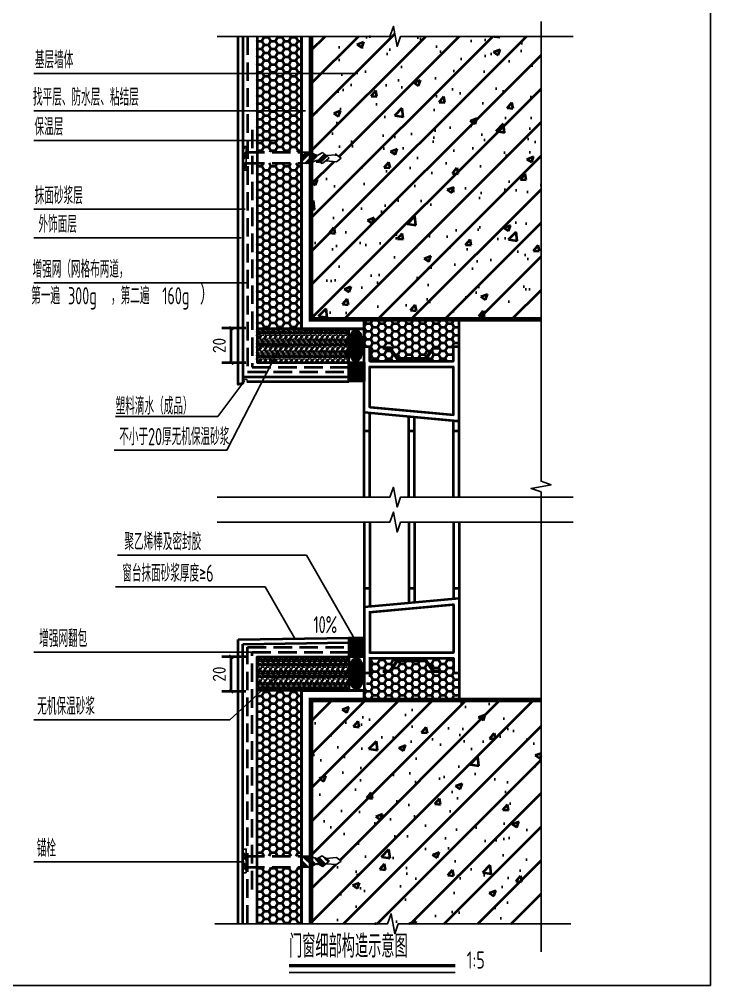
# Model space of a CAD drawing. Extents: x 1188826 to 1909461, y 608442 to 1651179.
# Drawn here: x 1539156 to 1547878, y 1271305 to 1283500 of the extents above; entities that cross this region are included whole.
import ezdxf

# ---------------------------------------------------------------- set-up
doc = ezdxf.new("R2010")
doc.units = 0
doc.header["$LTSCALE"] = 1000
doc.header["$MEASUREMENT"] = 0
doc.linetypes.add('DASH', pattern=[0.35, 0.25, -0.1])
for name, color, linetype in [('Defpoint', 7, 'Continuous'), ('DIM_LEAD', 3, 'Continuous'), ('PUB_DIM', 3, 'Continuous'), ('PUB_TEXT', 4, 'Continuous')]:
    doc.layers.add(name, color=color, linetype=linetype)
doc.layers.add('WALL', color=9, linetype='Continuous', lineweight=40)
doc.layers.add('框面积', color=6, linetype='Continuous', lineweight=18)
doc.styles.get("Standard").update_dxf_attribs({"font": 'gbenor.shx', "bigfont": 'gbcbig.shx'})
doc.styles.add('STANDARD_T3', font='gbenor.shx', dxfattribs={"bigfont": 'gbcbig.shx'})
doc.dimstyles.new('STANDARD&&50', dxfattribs={"dimtxt": 175, "dimasz": 50, "dimexe": 125, "dimexo": 150, "dimgap": 75, "dimtad": 1, "dimdec": 0, "dimzin": 0, "dimdsep": 46, "dimtxsty": 'STANDARD_T3', "dimblk": 'ARCHTICK', "dimcen": 0.09, "dimadec": 0, "dimazin": 0, "dimtfac": 1, "dimtdec": 0, "dimtix": 1, "dimtmove": 2, "dimatfit": 3, "dimfxl": 0, "dimtolj": 1, "dimtzin": 0, "dimarcsym": 0})
pattern_1 = [(0, (-98649.92, -1100.846), (91.44, 52.792896), [60.96, -121.92]), (120, (-98649.92, -1100.846), (-91.43999, 52.792915), [60.96, -121.92]), (60, (-98649.92, -1100.846), (1e-05, 105.58581), [-121.92, 60.96])]
pattern_2 = [(66.422, (-98596.96, -1092.846), (0.22253, 160.51103), [27.52, -14.5744, 72.64, -14.5744, 27.52, -17.472]), (113.58, (-98638.87, -1092.846), (-69.83137, 0.001547), [27.52, -14.5744, 72.7136, -14.5744, 27.52, -17.472]), (0, (-98638.87, -1092.85), (0, 160), [41.8976, -27.9312]), (0, (-98603.95, -948.85), (0, 160), [41.8976, -27.9312]), (90, (-98649.92, -1067.524), (-69.8304, 4e-15), [13.3568, -146.6432]), (90, (-98615.004, -987.524), (-69.8304, 4e-15), [13.3568, -146.6432]), (90, (-98585.92, -1067.524), (-69.8304, 4e-15), [13.3568, -146.6432]), (90, (-98551.004, -987.524), (-69.8304, 4e-15), [13.3568, -146.6432])]
pattern_3 = [(45, (-93022.52, 27731.83), (-67.88225, 67.88225), []), (45, (-92977.26, 27731.83), (-67.88225, 67.88225), [])]
pattern_4 = [(315, (-93022.52, -14889.27), (-67.88225, -67.88225), []), (315, (-92977.26, -14889.27), (-67.88225, -67.88225), [])]

# ---------------------------------------------------------------- blocks, each defined once
blk = doc.blocks.new('_ArchTick')
at = {"color": 0, "linetype": 'ByBlock', "const_width": 0.4}
blk.add_lwpolyline([(-0.5, -0.5), (0.5, 0.5)], dxfattribs=at)
blk = doc.blocks.new('*D97')
at = {"layer": 'Defpoints', "color": 0, "transparency": 16777216}
for p in [(1151246, 1323486), (1151593, 1323486), (1151593, 1323019)]:
    blk.add_point(p, dxfattribs=at)
at = {"layer": 'PUB_DIM', "color": 0, "lineweight": -2, "transparency": 16777216}
for p, q in [((1151443, 1323486), (1151121, 1323486)), ((1151246, 1323019), (1151246, 1323486)), ((1151443, 1323019), (1151121, 1323019))]:
    blk.add_line(p, q, dxfattribs=at)
at = {"layer": 'PUB_DIM', "color": 0, "lineweight": -2, "transparency": 16777216, "xscale": 50, "yscale": 50, "zscale": 50}
for p, rotation in [((1151246, 1323486), 90), ((1151246, 1323019), 270)]:
    blk.add_blockref('_ArchTick', p, dxfattribs=dict(at, rotation=rotation))
at = {"layer": 'PUB_DIM', "color": 0, "transparency": 16777216, "insert": (1151084, 1323252), "char_height": 175, "attachment_point": 5, "rotation": 90, "style": 'STANDARD_T3'}
blk.add_mtext('\\A1;20', dxfattribs=at)
blk = doc.blocks.new('*D98')
at = {"layer": 'Defpoints', "color": 0, "transparency": 16777216}
for p in [(1151246, 1327918), (1151593, 1327918), (1151593, 1327451)]:
    blk.add_point(p, dxfattribs=at)
at = {"layer": 'PUB_DIM', "color": 0, "lineweight": -2, "transparency": 16777216}
for p, q in [((1151443, 1327918), (1151121, 1327918)), ((1151246, 1327451), (1151246, 1327918)), ((1151443, 1327451), (1151121, 1327451))]:
    blk.add_line(p, q, dxfattribs=at)
at = {"layer": 'PUB_DIM', "color": 0, "lineweight": -2, "transparency": 16777216, "xscale": 50, "yscale": 50, "zscale": 50}
for p, rotation in [((1151246, 1327918), 90), ((1151246, 1327451), 270)]:
    blk.add_blockref('_ArchTick', p, dxfattribs=dict(at, rotation=rotation))
at = {"layer": 'PUB_DIM', "color": 0, "transparency": 16777216, "insert": (1151084, 1327685), "char_height": 175, "attachment_point": 5, "rotation": 90, "style": 'STANDARD_T3'}
blk.add_mtext('\\A1;20', dxfattribs=at)
blk = doc.blocks.new('21412412431')
h = blk.add_hatch()
h.set_pattern_fill('钢筋混凝土', color=256, scale=128, style=0)
h.set_pattern_definition([(45, (-30714.38, -11916.04), (-226.2742, 226.2742), []), (50, (-30714.4, -11916), (918.093, -80.323), [96, -1056]), (355, (-30714.4, -11916), (-177.602, 962.806), [76.8, -844.8]), (100.4514, (-30637.9, -11922.7), (740.492, 882.483), [81.587, -897.462]), (46.1842, (-30714.4, -11660), (1366.069, -211.864), [144, -1584]), (96.6356, (-30600.5, -11677.7), (1196.368, 1246.87), [122.38, -1346.193]), (351.1842, (-30714.4, -11660), (1196.367, 1246.872), [115.2, -1267.2]), (21, (-30586.4, -11724), (764.041, -515.352), [96, -1056]), (326, (-30586.4, -11724), (311.444, 928.192), [76.8, -844.8]), (71.4514, (-30522.7, -11767), (1075.485, 412.839), [81.587, -897.462]), (37.5, (-30714.38, -11916.04), (15.5646, 426.1041), [0, -834.56, 0, -857.6, 0, -848]), (7.5, (-30714.38, -11916.04), (336.729, 504.847), [0, -488.96, 0, -815.36, 0, -323.2]), (327.5, (-30999.8, -11916.04), (683.2927, -28.8702), [0, -320, 0, -998.4, 0, -1324.8]), (317.5, (-31127.8, -11916.04), (746.4783, 128.1344), [0, -416, 0, -663.04, 0, -940.8])])
h.paths.add_polyline_path([(31125.9, 835), (31125.9, 3853.3), (28022.4, 3853.3), (28022.4, 1742.4), (28100.1, 1709.1), (28174.8, 1752.7), (28222, 1716.6), (28367.8, 1727.8), (28429.6, 1681.2), (28367.8, 1634.6), (28225.9, 1644.9), (28180.3, 1605.8), (28103.8, 1646.1), (28022.4, 1607.1), (28022.4, 835), (29054.8, 835), (29103.7, 969.4), (29151.1, 700.6), (29198.8, 835)])
h.paths.add_polyline_path([(31125.9, 12804.5), (29230.7, 12804.5), (29183, 12670.1), (29135.6, 12938.9), (29086.7, 12804.5), (28022.4, 12804.5), (28022.4, 11235.5), (28103.8, 11196.5), (28180.3, 11236.8), (28225.9, 11197.7), (28367.8, 11208), (28429.6, 11161.4), (28367.8, 11114.8), (28222, 11125.9), (28174.8, 11089.9), (28100.1, 11133.4), (28022.4, 11100.2), (28022.4, 8989.2), (31125.9, 8989.2)])
h = blk.add_hatch()
h.set_pattern_fill('HONEY', color=256, scale=38.4, style=0)
h.set_pattern_definition([(0, (-30714.377, -11916.037), (91.44, 52.792896), [60.96, -121.92]), (120, (-30714.377, -11916.037), (-91.43999, 52.792915), [60.96, -121.92]), (60, (-30714.377, -11916.037), (1e-05, 105.58581), [-121.92, 60.96])])
h.paths.add_polyline_path([(28535, 8861.2), (28535, 8406.3), (28535, 8406.3), (28535.2, 8560.4), (28535.1, 8861.2)])
h.paths.add_polyline_path([(27894.4, 11096.2), (27294.6, 11096.2), (27294.6, 8861.2), (27894.4, 8861.2)])
h.paths.add_polyline_path([(27294.6, 11243.4), (27894.4, 11243.4), (27894.4, 12804.5), (27294.6, 12804.5)])
h = blk.add_hatch()
h.set_pattern_fill('ANSI32', color=256, scale=256, style=0)
h.set_pattern_definition(pattern_3)
h.paths.add_polyline_path([(27147.2, 11000.6), (27147.2, 11319.5), (27110.9, 11319.5), (27110.9, 11000.6)])
h = blk.add_hatch()
h.set_pattern_fill('ANSI32', color=256, scale=256, style=0)
h.set_pattern_definition(pattern_3)
h.paths.add_polyline_path([(28100.1, 11133.4), (28174.8, 11089.9), (28268.3, 11161.4), (28180.3, 11236.8), (28103.8, 11196.5), (28005.9, 11243.4), (27904.8, 11243.4), (27904.8, 11096.2), (28012.9, 11096.2)])
h = blk.add_hatch()
h.set_pattern_fill('HONEY', color=256, scale=38.4, style=0)
h.set_pattern_definition(pattern_1)
h.paths.add_polyline_path([(28739.6, 8989.2), (28739.6, 8861.2), (28739.5, 8623.6), (28816.4, 8623.6), (28816.4, 8425.1), (29942.8, 8425.1), (29942.8, 8623.6), (30019.6, 8623.6), (30019.6, 8989.2)])
h = blk.add_hatch()
h.set_pattern_fill('隔热材料03', color=256, scale=320)
h.set_pattern_definition(pattern_2)
h.paths.add_polyline_path([(27894.4, 8861.2), (27294.6, 8861.2), (27294.6, 8406.3), (28535, 8406.3), (28535, 8861.2)])
h = blk.add_hatch()
h.set_pattern_fill('ANSI31', color=256, scale=10.24, angle=90, style=0)
h.set_pattern_definition([(135, (-98646.456, 1840.337), (-11.4947278, -11.4947278), [])])
edge = h.paths.add_edge_path()
edge.add_ellipse((28629, 8632.8), major_axis=(0, -210.1), ratio=0.4375354, start_angle=0, end_angle=360, ccw=False)
h = blk.add_hatch()
h.set_pattern_fill('ANSI31', color=256, scale=10.24, angle=405, style=0)
h.set_pattern_definition([(90, (-98650.063, 1840.337), (-16.256, 6e-15), [])])
h.paths.add_polyline_path([(28739.4, 8153.6), (28534.7, 8150.3), (28534.6, 8150.3), (28533.4, 8403.7), (28735.8, 8403.7)])
h = blk.add_hatch()
h.set_pattern_fill('ANSI31', color=256, scale=10.24, angle=405, style=0)
h.set_pattern_definition([(90, (-98649.919, -1100.846), (-16.256, 6e-15), [])])
h.paths.add_polyline_path([(28739.6, 4689), (28534.9, 4692.3), (28534.8, 4692.3), (28533.6, 4438.9), (28735.9, 4438.9)])
h = blk.add_hatch()
h.set_pattern_fill('隔热材料03', color=256, scale=320)
h.set_pattern_definition(pattern_2)
h.paths.add_polyline_path([(27894.4, 3981.3), (28533.6, 3981.3), (28533.6, 4436.3), (27294.6, 4436.3), (27294.6, 3981.3)])
h = blk.add_hatch()
h.set_pattern_fill('ANSI31', color=256, scale=10.24, angle=90, style=0)
h.set_pattern_definition([(135, (-98640.413, -1100.846), (-11.4947278, -11.4947278), [])])
edge = h.paths.add_edge_path()
edge.add_ellipse((28635, 4209.7), major_axis=(0, 210.1), ratio=0.4375354, start_angle=0, end_angle=360)
h = blk.add_hatch()
h.set_pattern_fill('HONEY', color=256, scale=38.4, style=0)
h.set_pattern_definition(pattern_1)
h.paths.add_polyline_path([(30019.6, 3853.3), (30019.6, 4219), (29942.8, 4219), (29942.8, 4417.4), (28816.4, 4417.4), (28816.4, 4219), (28739.6, 3985), (28739.6, 3853.3)])
h = blk.add_hatch()
h.set_pattern_fill('HONEY', color=256, scale=38.4, style=0)
h.set_pattern_definition([(0, (-30714.377, 24758.59), (91.44, -52.792896), [60.96, -121.92]), (240, (-30714.377, 24758.59), (-91.43999, -52.792915), [60.96, -121.92]), (300, (-30714.377, 24758.59), (1e-05, -105.58581), [-121.92, 60.96])])
h.paths.add_polyline_path([(27894.4, 3981.3), (27294.6, 3981.3), (27294.6, 1746.4), (27894.4, 1746.4)])
h.paths.add_polyline_path([(27294.6, 835), (27894.4, 835), (27894.4, 1599.2), (27294.6, 1599.2)])
h = blk.add_hatch()
h.set_pattern_fill('ANSI32', color=256, scale=256, style=0)
h.set_pattern_definition(pattern_4)
h.paths.add_polyline_path([(27147.2, 1841.9), (27147.2, 1523.1), (27110.9, 1523.1), (27110.9, 1841.9)])
h = blk.add_hatch()
h.set_pattern_fill('ANSI32', color=256, scale=256, style=0)
h.set_pattern_definition(pattern_4)
h.paths.add_polyline_path([(28100.1, 1709.1), (28174.8, 1752.7), (28268.3, 1681.2), (28180.3, 1605.8), (28103.8, 1646.1), (28005.9, 1599.2), (27904.8, 1599.2), (27904.8, 1746.4), (28012.9, 1746.4)])
at = {"linetype": 'DASH'}
for p, q in [((27147.2, 11243.4), (27904.5, 11243.4)), ((27147.2, 11096.2), (27904.5, 11096.2)), ((27147.2, 1746.4), (27904.5, 1746.4)), ((27147.2, 1599.2), (27904.5, 1599.2))]:
    blk.add_line(p, q, dxfattribs=at)
for p, q in [((28739.4, 8403.7), (28739.6, 8989.2)), ((27894.4, 8861.2), (27294.6, 8861.2)), ((28535, 8406.3), (28535, 8861.2)), ((28739.6, 8623.6), (28816.4, 8623.6)), ((28739.6, 8425.1), (28739.6, 8623.6)), ((28816.4, 8425.1), (28816.4, 8623.6)), ((29942.8, 8623.6), (30019.6, 8623.6)), ((29942.8, 8425.1), (29942.8, 8623.6)), ((30019.6, 8425.1), (30019.6, 8623.6)), ((28739.6, 6589.4), (28739.6, 8425.1)), ((28816.4, 8425.1), (29942.8, 8425.1)), ((28816.4, 8348.3), (29942.8, 8348.3)), ((28816.4, 7804), (28816.4, 8348.3)), ((29942.8, 7700.4), (29942.8, 8348.3)), ((30019.6, 6589.4), (30019.6, 8425.1)), ((28739.6, 7734), (30019.6, 7616.2)), ((28816.4, 7804), (29942.8, 7700.4)), ((28816.4, 6589.4), (28816.4, 7726.9)), ((29341.2, 6589.4), (29341.2, 7678.6)), ((29418, 6589.4), (29418, 7671.6)), ((29942.8, 6589.4), (29942.8, 7623.3)), ((28739.6, 7483), (28816.4, 7483)), ((29341.2, 7483), (29418, 7483)), ((29942.8, 7483), (30019.6, 7483)), ((28739.6, 6253.2), (28739.6, 4417.4)), ((28816.4, 6253.2), (28816.4, 5115.7)), ((29341.2, 6253.2), (29341.2, 5163.9)), ((29418, 6253.2), (29418, 5171)), ((29942.8, 6253.2), (29942.8, 5219.2)), ((30019.6, 6253.2), (30019.6, 4417.4)), ((28739.6, 5359.6), (28816.4, 5359.6)), ((29341.2, 5359.6), (29418, 5359.6)), ((29942.8, 5359.6), (30019.6, 5359.6)), ((28739.6, 5108.6), (30019.6, 5226.3)), ((28816.4, 5038.5), (29942.8, 5142.1)), ((29942.8, 5142.1), (29942.8, 4494.2)), ((28816.4, 5038.5), (28816.4, 4494.2)), ((28533.6, 4692.3), (28533.6, 3981.3)), ((28816.4, 4494.2), (29942.8, 4494.2)), ((28738.4, 4386.9), (28738.4, 3981.3)), ((28739.6, 4417.4), (28739.6, 4219)), ((28816.4, 4417.4), (29942.8, 4417.4)), ((28816.4, 4417.4), (28816.4, 4219)), ((29942.8, 4417.4), (29942.8, 4219)), ((30019.6, 4417.4), (30019.6, 4219)), ((28739.6, 4219), (28816.4, 4219)), ((29942.8, 4219), (30019.6, 4219)), ((27894.4, 3981.3), (27294.6, 3981.3))]:
    blk.add_line(p, q)
for points in [[(27102.6, 12804.5), (27102.6, 8123.8), (27038.6, 8108.7), (27038.6, 12804.5)], [(27294.6, 12804.5), (27294.6, 8406.3), (28535, 8406.3)], [(27894.4, 12804.5), (27894.4, 8861.2), (28739.6, 8861.2)], [(30019.6, 8623.6), (30019.6, 8989.2), (28739.6, 8989.2), (28739.6, 8861.2), (27894.4, 8861.2), (27894.4, 12804.5)], [(28533.4, 8403.7), (28739.4, 8403.7), (28739.4, 8153.6), (28534.7, 8150.3)], [(27102.6, 8214.3), (28534.9, 8214.3)], [(27158.1, 8150.3), (28534.9, 8150.3)], [(27038.6, 4671.2), (28534.9, 4692.3)], [(27038.6, 835), (27038.6, 4671.2), (27038.6, 4671.2)], [(27102.6, 4607.2), (28534.9, 4628.3)], [(27102.6, 835), (27102.6, 4607.2), (27102.6, 4607.2)], [(28533.6, 4438.9), (28739.6, 4438.9), (28739.6, 4689), (28534.9, 4692.3)], [(27294.6, 835), (27294.6, 4436.3), (28535, 4436.3)], [(30019.6, 4219), (30019.6, 3853.3), (28739.6, 3853.3), (28739.6, 3981.3), (27894.4, 3981.3), (27894.4, 835)], [(27894.4, 835), (27894.4, 3981.3), (28739.6, 3981.3)]]:
    blk.add_lwpolyline(points)
for points in [[(27166.6, 12804.5), (27166.6, 8278.3), (28534.9, 8278.3)], [(27230.6, 11545), (27230.6, 8342.3), (28534.9, 8342.3)], [(27166.6, 835), (27166.6, 4564.3), (28534.9, 4564.3)], [(27230.6, 1297.5), (27230.6, 4500.3), (28534.9, 4500.3)]]:
    blk.add_lwpolyline(points, dxfattribs=at)
for points, const_width in [([(28022.4, 12804.5), (28022.4, 8989.2), (31125.9, 8989.2)], 64), ([(28991.2, 8600.7), (29087.7, 8600.7), (29187.6, 8457.1), (29379.6, 8457.1), (29571.6, 8457.1)], 44.8), ([(29767.9, 8600.7), (29671.5, 8600.7), (29571.6, 8457.1), (29379.6, 8457.1), (29187.6, 8457.1)], 44.8), ([(28816.4, 7726.9), (28816.4, 7483), (28739.6, 7483), (28739.6, 7734)], 28.8), ([(29418, 7671.6), (29418, 7483), (29341.2, 7483), (29341.2, 7678.6)], 28.8), ([(30019.6, 7616.2), (30019.6, 7483), (29942.8, 7483), (29942.8, 7623.3)], 28.8), ([(28816.4, 5115.7), (28816.4, 5359.6), (28739.6, 5359.6), (28739.6, 5108.6)], 28.8), ([(29418, 5171), (29418, 5359.6), (29341.2, 5359.6), (29341.2, 5163.9)], 28.8), ([(30019.6, 5226.3), (30019.6, 5359.6), (29942.8, 5359.6), (29942.8, 5219.2)], 28.8), ([(28991.2, 4241.8), (29087.7, 4241.8), (29187.6, 4385.5), (29379.6, 4385.5), (29571.6, 4385.5)], 44.8), ([(29767.9, 4241.8), (29671.5, 4241.8), (29571.6, 4385.5), (29379.6, 4385.5), (29187.6, 4385.5)], 44.8), ([(28022.4, 835), (28022.4, 3853.3), (31125.9, 3853.3)], 64)]:
    blk.add_lwpolyline(points, dxfattribs=dict(const_width=const_width))
at = {"const_width": 28.8}
for points in [[(30019.6, 8623.6), (30019.6, 7616.2), (28739.6, 7734), (28739.6, 8623.6), (28816.4, 8623.6), (28816.4, 8425.1), (29942.8, 8425.1), (29942.8, 8623.6)], [(29942.8, 8348.3), (28816.4, 8348.3), (28816.4, 7804), (29942.8, 7700.4)], [(30019.6, 4219), (30019.6, 5226.3), (28739.6, 5108.6), (28739.6, 4219), (28816.4, 4219), (28816.4, 4417.4), (29942.8, 4417.4), (29942.8, 4219)], [(29942.8, 4494.2), (28816.4, 4494.2), (28816.4, 5038.5), (29942.8, 5142.1)]]:
    blk.add_lwpolyline(points, close=True, dxfattribs=at)
at = {"extrusion": (0, 0, -1)}
blk.add_ellipse((28629, 8632.8), major_axis=(0, -210.1), ratio=0.4375354, dxfattribs=at)
blk.add_ellipse((28635, 4209.7), major_axis=(0, 210.1), ratio=0.4375354)
at = {"layer": 'Defpoint', "color": 252}
for p in [(33412.5, 20418.4), (-1.2, 0)]:
    blk.add_line(p, (33412.5, 0), dxfattribs=at)
at = {"layer": 'DIM_LEAD'}
for p, q in [((27082.8, 12305.4), (24285.3, 12305.4)), ((28654.9, 12305.4), (27082.8, 12305.4)), ((27082.8, 11801.5), (24285.3, 11801.5)), ((27947.7, 11801.5), (27082.8, 11801.5)), ((27082.8, 11402), (24285.3, 11402)), ((27576.7, 11402), (27082.8, 11402)), ((27082.8, 10474), (24285.3, 10474)), ((27135.2, 10474), (27082.8, 10474)), ((27082.8, 10088), (24285.3, 10088)), ((27166.6, 9481.9), (24285.3, 9481.9)), ((27576.7, 8559.3), (26887.6, 7222.7)), ((27132.2, 8162.1), (26764.9, 7678.7)), ((26764.9, 7678.7), (25384.9, 7678.7)), ((26887.6, 7222.7), (25367, 7222.7)), ((27960.9, 5806.1), (25415.3, 5806.1)), ((28643.4, 4614.8), (27960.9, 5806.1)), ((27404.3, 5381), (25386.9, 5381)), ((27804.8, 4682), (27404.3, 5381)), ((27230.6, 4500.3), (24285.3, 4500.3)), ((25995, 4500.3), (25164.5, 4500.3)), ((27576.7, 4181.1), (26927.9, 3585.4)), ((26927.9, 3585.4), (24285.3, 3585.4)), ((27123.2, 1671.2), (24285.3, 1671.2)), ((25887.6, 1671.2), (25057, 1671.2))]:
    blk.add_line(p, q, dxfattribs=at)
at = {"layer": 'PUB_DIM'}
for p, q in [((27147.2, 11319.5), (27110.9, 11319.5)), ((27147.2, 11319.5), (27147.2, 11000.6)), ((27896.2, 11243.4), (28005.9, 11243.4)), ((28005.9, 11243.4), (28103.8, 11196.5)), ((28103.8, 11196.5), (28180.3, 11236.8)), ((28180.3, 11236.8), (28268.3, 11161.4)), ((27904.5, 11096.2), (28012.9, 11096.2)), ((28012.9, 11096.2), (28100.1, 11133.4)), ((28012.9, 11096.2), (28100.1, 11133.4)), ((28100.1, 11133.4), (28174.8, 11089.9)), ((28100.1, 11133.4), (28174.8, 11089.9)), ((28174.8, 11089.9), (28268.3, 11161.4)), ((28174.8, 11089.9), (28268.3, 11161.4)), ((28222, 11125.9), (28367.8, 11114.8)), ((28225.9, 11197.7), (28367.8, 11208)), ((28367.8, 11208), (28429.6, 11161.4)), ((28367.8, 11114.8), (28429.6, 11161.4)), ((27147.2, 11000.6), (27110.9, 11000.6)), ((27147.2, 1841.9), (27110.9, 1841.9)), ((27147.2, 1523.1), (27147.2, 1841.9)), ((27904.5, 1746.4), (28012.9, 1746.4)), ((28012.9, 1746.4), (28100.1, 1709.1)), ((28012.9, 1746.4), (28100.1, 1709.1)), ((28100.1, 1709.1), (28174.8, 1752.7)), ((28100.1, 1709.1), (28174.8, 1752.7)), ((28174.8, 1752.7), (28268.3, 1681.2)), ((28174.8, 1752.7), (28268.3, 1681.2)), ((28222, 1716.6), (28367.8, 1727.8)), ((28367.8, 1727.8), (28429.6, 1681.2)), ((27896.2, 1599.2), (28005.9, 1599.2)), ((28005.9, 1599.2), (28103.8, 1646.1)), ((28103.8, 1646.1), (28180.3, 1605.8)), ((28180.3, 1605.8), (28268.3, 1681.2)), ((28225.9, 1644.9), (28367.8, 1634.6)), ((28367.8, 1634.6), (28429.6, 1681.2)), ((27147.2, 1523.1), (27110.9, 1523.1))]:
    blk.add_line(p, q, dxfattribs=at)
for points in [[(26757.9, 12804.5), (29086.7, 12804.5), (29135.6, 12938.9), (29183, 12670.1), (29230.7, 12804.5), (31559.5, 12804.5)], [(31125.9, 13006.6), (31125.9, 6803), (31260.3, 6754.1), (30991.5, 6706.7), (31125.9, 6659), (31125.9, 455.5)], [(26757.9, 6589.4), (29086.7, 6589.4), (29135.6, 6723.8), (29183, 6455), (29230.7, 6589.4), (31559.5, 6589.4)], [(26757.9, 6253.2), (29086.7, 6253.2), (29135.6, 6387.6), (29183, 6118.8), (29230.7, 6253.2), (31559.5, 6253.2)], [(26726, 835), (29054.8, 835), (29103.7, 969.4), (29151.1, 700.6), (29198.8, 835), (31527.6, 835)], [(27726.6, 178.5), (29968.7, 178.5)]]:
    blk.add_lwpolyline(points, dxfattribs=at)
blk.add_lwpolyline([(27989.8, 4860.1, 0, 0, 0), (27418.7, 4811, 51.2, 0, 0), (27227.4, 4794.6, 0, 0, 0)], format="xyseb", dxfattribs=at)
at = {"layer": 'PUB_DIM', "const_width": 44.8}
blk.add_lwpolyline([(27726.6, 268.1), (29968.7, 268.1)], dxfattribs=at)
at = {"layer": '框面积', "ltscale": 0.8}
blk.add_lwpolyline([(27102.6, 8150.3), (27102.7, 8180.7), (27158.4, 8180.5), (27158.1, 8149.8)], dxfattribs=at)
at = {"layer": 'PUB_TEXT'}
for s, height, width, p in [('基层墙体', 231.49, 0.7, (24298.9, 12372.6)), ('找平层、防水层、粘结层', 231.489, 0.7, (24273.8, 11868.7)), ('保温层', 231.49, 0.7, (24293.4, 11469.2)), ('抹面砂浆层', 231.49, 0.7, (24297, 10541.2)), ('外饰面层', 231.49, 0.7, (24347.3, 10155.2)), ('增强网（网格布两道，', 231.49, 0.7, (24266.8, 9549.1)), ('第一遍', 231.49, 0.7, (24249.1, 9190.5)), ('300g', 231.49, 0.7, (24745.8, 9190.5)), ('，第二遍', 231.49, 0.7, (25325.9, 9190.5)), ('160g', 231.49, 0.7, (26017.1, 9190.5)), ('塑料滴水（成品）', 231.49, 0.7, (25388.4, 7702.9)), ('不小于20厚无机保温砂浆', 231.489, 0.7, (25436.5, 7289.9)), ('聚乙烯棒及密封胶', 231.49, 0.7, (25506.1, 5873.3)), ('窗台抹面砂浆厚度≥6', 231.49, 0.7, (25477.7, 5448.2)), ('10%%%', 231.49, 0.7, (28056.8, 4753.9)), ('增强网翻包', 231.49, 0.7, (24357.3, 4567.5)), ('无机保温砂浆', 231.49, 0.7, (24330.8, 3652.6)), ('锚栓', 231.49, 0.7, (24324.2, 1738.4)), ('门窗细部构造示意图', 308.65, 0.8, (27726.6, 378.1)), ('1:5', 231.49, 0.8, (30121.8, 229.8))]:
    blk.add_text(s, height=height, dxfattribs=dict(at, width=width)).set_placement(p)
blk.add_text('）', height=265.6, dxfattribs=at).set_placement((26524.6, 9190.5))
at = {"layer": 'PUB_DIM'}
for p1, p2, picture, middle in [((27294.6, 8401.5), (27294.6, 8868.7), '*D98', (26784.8, 8635.1)), ((27294.6, 3969.1), (27294.6, 4436.3), '*D97', (26784.8, 4202.7))]:
    dim = blk.add_aligned_dim(p1=p1, p2=p2, distance=347.4, text='20', dimstyle='STANDARD&&50', dxfattribs=at)
    dim.commit()
    dim.dimension.update_dxf_attribs({"geometry": picture, "text_midpoint": middle, "insert": (-1124298.9, -1319049.4)})

msp = doc.modelspace()

# ---------------------------------------------------------------- block references
at = {"layer": 'WALL', "xscale": 0.9355500000000002, "yscale": 0.9355500000000002, "zscale": 0.9355500000000002}
msp.add_blockref('21412412431', (1516619, 1271305), dxfattribs=at)

doc.saveas('drawing.dxf')
